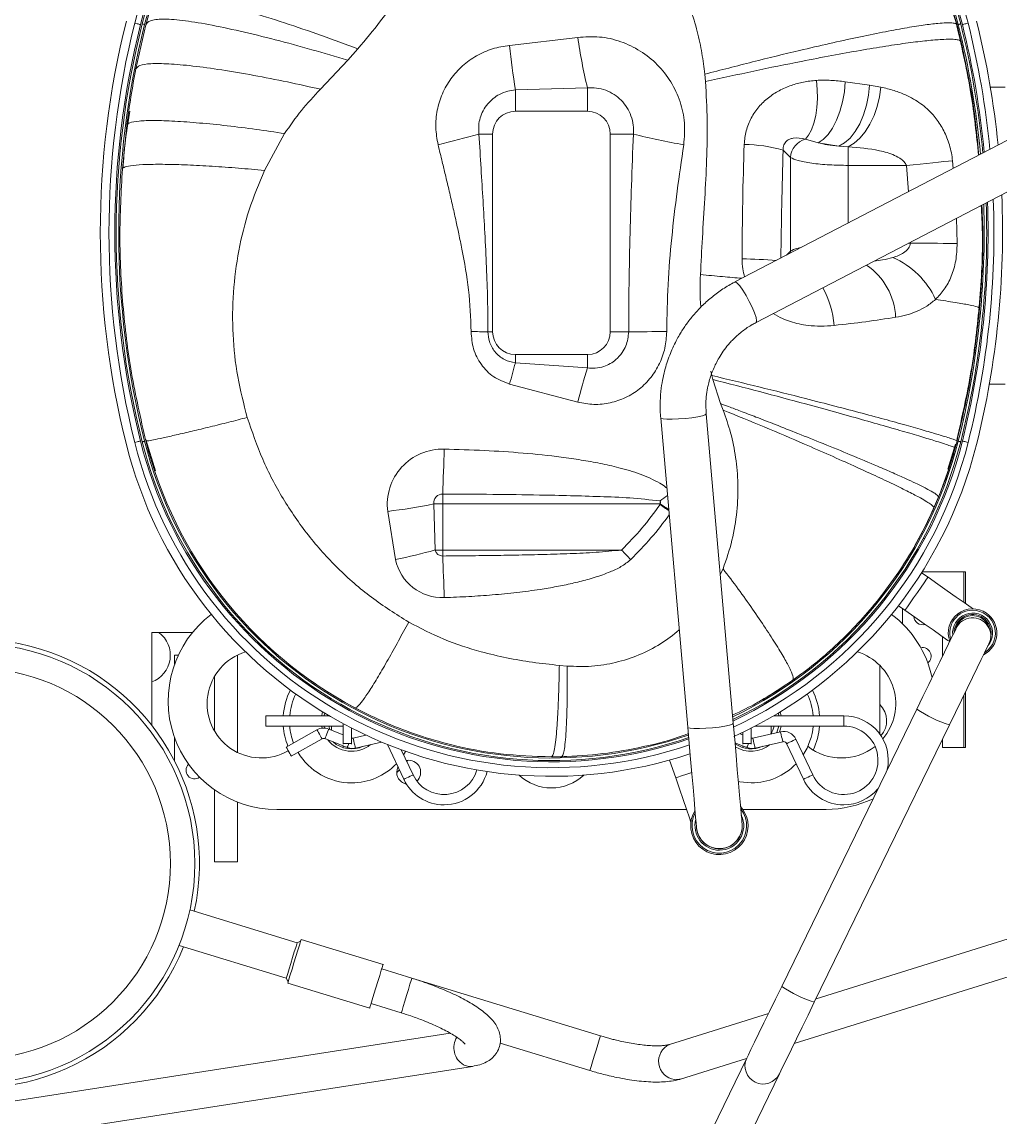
# Model space of a CAD drawing. Header units: millimetres. Extents: x 12325263 to 13848842, y -1463133 to 573208.
# Drawn here: x 12586100.9 to 12586272.2, y -826901.5 to -826709.7 of the extents above; entities that cross this region are included whole.
import ezdxf
from ezdxf.xclip import XClip

# ---------------------------------------------------------------- set-up
doc = ezdxf.new("R2010")
doc.units = ezdxf.units.MM
doc.header["$LTSCALE"] = 1000
doc.header["$XCLIPFRAME"] = 0
for name, color, linetype in [('fur202301', 252, 'Continuous'), ('WALL', 5, 'Continuous'), ('WALL-SHATCH', 8, 'Continuous'), ('建筑-楼板开洞', 251, 'Continuous')]:
    doc.layers.add(name, color=color, linetype=linetype)

# ---------------------------------------------------------------- blocks, each defined once
blk = doc.blocks.new('adgshg13-A$C7F010FC0')
at = {"layer": 'WALL-SHATCH'}
h = blk.add_hatch(color=256, dxfattribs=at)
h.dxf.hatch_style = 1
h.paths.add_polyline_path([(-60384.17, -16880.9), (-763.16, 197.48), (12587.62, -13153.3), (12587.62, -157996.02), (-162964.85, -188820.43), (-171262.38, -180522.9), (-171262.38, -31310.9), (-150707.19, -10755.71), (-131860.08, -7980.9), (-99162.38, -7980.9), (-99162.38, -4980.9), (-76620.43, -4980.9), (-70107.65, -16880.9)], flags=16)
h.paths.add_polyline_path([(-60091.23, -16380.9), (-646.88, 646.88), (12987.62, -12987.62), (12987.62, -158331.9), (-163100.58, -189250.38), (-171662.38, -180688.59), (-171662.38, -31145.21), (-150777.9, -10260.73), (-131896.69, -7480.9), (-99562.38, -7480.9), (-99562.38, -4580.9), (-76365.55, -4580.9), (-69907.51, -16380.9)])
blk = doc.blocks.new('A$C4C7A72D3')
at = {"layer": 'WALL', "color": 1}
blk.add_blockref('adgshg13-A$C7F010FC0', (210433.01, 205503.57), dxfattribs=at)
blk = doc.blocks.new('asdgag2019061912090910327')
at = {"color": 1, "linetype": 'Continuous', "lineweight": 0}
for p, q in [((235.32, -307.04), (218.5, -360.93)), ((226.34, -357.11), (241.38, -308.93)), ((372.24, -314.83), (344.79, -367.61)), ((351.89, -371.3), (379.34, -318.53)), ((334.01, -326.75), (334.01, -323.99)), ((386.01, -323.99), (386.01, -326.58)), ((280.04, -330.95), (270.35, -330.95)), ((270.35, -330.95), (270.35, -334.95)), ((279.53, -331.2), (270.35, -331.2)), ((301.1, -330.95), (295.57, -330.95)), ((301.1, -331.2), (295.75, -331.2)), ((301.1, -338.54), (301.1, -330.95)), ((396.93, -332.41), (393.97, -331.69)), ((274.3, -333.75), (225.73, -357.41)), ((319.11, -334.02), (323.47, -332.69)), ((322.82, -332.73), (324.04, -332.41)), ((358.65, -332.37), (363.05, -332.51)), ((371.77, -333.08), (373.12, -333.19)), ((271.83, -334.95), (270.35, -334.95)), ((289.77, -334.95), (286.33, -334.95)), ((312.26, -336.47), (314.17, -335.66)), ((300.95, -338.63), (300.16, -337.49)), ((228.51, -363.12), (277.08, -339.45)), ((358.66, -340.62), (358.66, -340.94)), ((367.68, -340.94), (372.31, -341.29)), ((372.31, -351.47), (372.31, -341.29)), ((292, -341.95), (294.67, -341.95)), ((294.38, -341.54), (295.18, -342.68)), ((272.71, -345.95), (284.74, -345.95)), ((386.03, -345.78), (386.38, -347.77)), ((386.38, -347.77), (386.96, -352)), ((274.11, -352.25), (274.11, -367.74)), ((275.91, -352.25), (274.11, -352.25)), ((275.91, -364.51), (275.91, -352.25)), ((362.2, -351.47), (372.31, -351.47)), ((375.57, -351.47), (372.31, -351.47)), ((375.57, -351.47), (375.7, -353.13)), ((375.7, -353.13), (376.28, -356.72)), ((259.51, -355.33), (259.51, -369.93)), ((376.28, -356.72), (376.91, -358.98)), ((271.8, -360.62), (265.55, -357.68)), ((264.79, -359.31), (271.03, -362.25)), ((357.27, -361.58), (356.59, -362.26)), ((356.97, -361.54), (357.27, -361.58)), ((373.7, -361.58), (357.27, -361.58)), ((374.98, -362.86), (373.7, -361.58)), ((213.16, -363.53), (198.31, -370.76)), ((271.36, -362.93), (270.24, -367.79)), ((271.99, -368.19), (273.12, -363.33)), ((218.33, -382.76), (223.74, -365.44)), ((274.11, -364.95), (272.88, -364.95)), ((344.81, -367.59), (344.79, -367.61)), ((201.09, -376.47), (215.94, -369.24)), ((215.9, -369.26), (212.27, -380.87)), ((270.16, -368.45), (270.18, -368.45)), ((270.35, -369.22), (271.18, -371.3)), ((270.35, -369.95), (270.64, -369.95)), ((270.95, -369.95), (271.02, -369.95)), ((270.96, -368.45), (271.02, -368.45)), ((271.02, -368.45), (271.02, -369.95)), ((273.74, -368.45), (271.02, -368.45)), ((271.02, -369.95), (272.99, -369.95)), ((272.77, -370.42), (272.58, -369.95)), ((328.77, -376.34), (274.59, -371.6)), ((301.64, -373.39), (300.63, -373.88)), ((329.46, -373.39), (330.58, -373.81)), ((334.78, -375.17), (330.58, -373.81)), ((334.78, -375.17), (335.5, -375.37)), ((336.26, -375.53), (335.5, -375.37)), ((386.98, -376.47), (388.29, -376.58)), ((259.51, -379.79), (259.51, -451.57)), ((273.89, -379.57), (328.07, -384.31)), ((265.02, -381.69), (268.14, -382.76)), ((312.9, -384.41), (313.03, -384.39)), ((313.03, -384.41), (312.9, -384.41)), ((313.03, -384.41), (313.03, -384.39)), ((313.03, -422.49), (313.03, -384.41)), ((313.54, -384.41), (313.03, -384.41)), ((377.8, -389.1), (377.8, -393.14)), ((304.94, -391.17), (304.94, -422.49)), ((343.18, -389.91), (343.18, -393.14)), ((343.18, -393.14), (377.8, -393.14)), ((229.94, -427.89), (219.85, -394.87)), ((213.77, -396.73), (218.58, -412.44)), ((334.01, -410.78), (330.84, -398.85)), ((336.83, -397.14), (339.18, -397.14)), ((337.7, -409.76), (336.83, -397.14)), ((339.18, -409.76), (339.18, -397.14)), ((385.9, -397.14), (381.8, -397.14)), ((381.8, -397.14), (381.8, -409.76)), ((385.9, -397.14), (385.52, -409.76)), ((394.74, -398.85), (393.33, -410.78)), ((284.73, -402.06), (284.61, -400.68)), ((268.71, -403.45), (268.73, -401.67)), ((339.18, -409.76), (337.7, -409.76)), ((385.52, -409.76), (381.8, -409.76)), ((343.18, -414.57), (343.18, -413.76)), ((377.8, -413.76), (343.18, -413.76)), ((377.8, -416.15), (377.8, -413.76)), ((214.49, -417.3), (201.52, -500.63)), ((207.79, -501.61), (220.32, -421.18)), ((304.94, -422.49), (303.89, -422.49)), ((304.94, -422.49), (304.94, -423.83)), ((304.94, -422.49), (313.03, -422.49)), ((313.03, -424.05), (304.94, -423.83)), ((313.03, -422.49), (313.03, -424.05)), ((313.03, -422.49), (314.74, -422.49)), ((269.94, -429.74), (265.55, -427.68)), ((231.56, -433.18), (229.94, -427.89)), ((264.79, -429.31), (270.87, -432.17)), ((267.9, -428.78), (268.1, -428.64)), ((268.11, -428.45), (268.07, -428.86)), ((269.08, -429.34), (269.67, -428.98)), ((223.87, -429.75), (225.49, -435.04)), ((265.98, -430.55), (266.42, -430.07)), ((311.71, -432.12), (303.28, -430.75)), ((232.35, -432.94), (232.32, -432.86)), ((236.73, -447.29), (232.35, -432.94)), ((271.3, -433.2), (270.24, -437.79)), ((224.7, -435.28), (229.08, -449.63)), ((271.99, -438.19), (272.51, -435.94)), ((390.72, -439.12), (392.75, -437.34)), ((270.16, -438.45), (270.18, -438.45)), ((270.35, -439.22), (271.91, -443.11)), ((270.96, -438.45), (271.02, -438.45)), ((271.02, -438.45), (271.02, -439.95)), ((273.74, -438.45), (271.02, -438.45)), ((385.65, -443.92), (390.72, -439.12)), ((270.35, -439.95), (270.64, -439.95)), ((270.95, -439.95), (271.02, -439.95)), ((271.02, -439.95), (274.53, -439.95)), ((273.58, -442.45), (272.58, -439.95)), ((274.11, -439.95), (274.11, -453.45)), ((273.38, -441.95), (274.11, -441.95)), ((275.91, -453.45), (275.91, -442.39)), ((271.87, -443.63), (268.83, -449.01)), ((270.39, -449.89), (273.44, -444.52)), ((274.11, -443.69), (273.73, -443.61)), ((274.11, -443.27), (273.75, -443.18)), ((236.16, -447.98), (236.49, -447.36)), ((241.9, -466.76), (236.16, -447.98)), ((229.32, -449.55), (229.95, -449.88)), ((229.95, -449.88), (235.69, -468.66)), ((371.42, -453.73), (377.89, -450.18)), ((274.11, -453.45), (275.01, -453.45)), ((275.01, -453.45), (275.91, -453.45)), ((260.8, -458.45), (250.35, -458.45)), ((250.35, -458.45), (250.35, -462.45)), ((286.53, -458.45), (269.49, -458.45)), ((262.93, -462.45), (250.35, -462.45)), ((282.81, -462.45), (273.21, -462.45)), ((290.5, -473.45), (290.5, -466.31)), ((267.98, -469.45), (272.08, -469.45)), ((284.94, -469.45), (286.5, -469.45)), ((286.5, -469.45), (286.5, -468.81)), ((274.23, -473.45), (290.5, -473.45)), ((324.28, -474.46), (318.81, -472.79)), ((396.93, -474.49), (401.18, -473.28)), ((389.2, -476.23), (396.93, -474.49)), ((371.67, -478.6), (379.35, -477.82))]:
    blk.add_line(p, q, dxfattribs=at)
at = {"color": 1, "linetype": 'Continuous', "lineweight": 0, "flags": 128}
for points in [[(288.49, -326.83), (288.32, -326.92), (287.79, -327.17), (286.93, -327.59), (285.75, -328.17), (284.29, -328.88), (282.59, -329.71), (280.69, -330.64), (278.63, -331.63), (276.49, -332.68), (274.3, -333.75)], [(300.16, -337.49), (298.96, -335.79), (297.8, -334.13), (296.71, -332.58), (295.73, -331.17), (294.88, -329.96), (294.63, -329.61)], [(323.79, -330.47), (323.84, -330.69), (323.89, -330.89), (323.93, -331.06), (323.97, -331.2), (324, -331.32), (324.02, -331.4), (324.03, -331.45), (324.04, -331.47)], [(323.99, -332.2), (323.97, -332.1), (323.94, -332.01), (323.93, -331.94), (323.91, -331.88), (323.9, -331.84), (323.89, -331.8), (323.89, -331.78), (323.88, -331.78)], [(397.09, -331.78), (397.09, -331.78), (397.08, -331.8), (397.07, -331.84), (397.06, -331.88), (397.05, -331.94), (397.03, -332.01), (397.01, -332.1), (396.98, -332.2)], [(396.99, -331.47), (396.99, -331.45), (397, -331.4), (397.02, -331.32), (397.05, -331.2), (397.09, -331.06), (397.13, -330.89), (397.18, -330.69), (397.24, -330.47)], [(277.08, -339.45), (279.27, -338.39), (281.41, -337.34), (283.47, -336.34), (285.37, -335.42), (287.07, -334.59), (288.53, -333.88), (289.71, -333.3), (290.57, -332.88), (291.1, -332.63), (291.28, -332.54)], [(288.89, -333.7), (289.11, -334.01), (289.96, -335.22), (290.94, -336.62), (292.03, -338.18), (293.19, -339.83), (294.38, -341.54)], [(324.04, -332.41), (319.14, -333.83), (314.6, -335.49)], [(358.65, -332.37), (358.65, -333.07), (358.65, -333.89), (358.65, -334.83), (358.66, -335.86), (358.66, -336.98), (358.66, -338.16), (358.66, -339.38), (358.66, -340.62)], [(373.12, -333.19), (373.05, -333.89), (372.97, -334.7), (372.88, -335.63), (372.78, -336.65), (372.67, -337.74), (372.55, -338.89), (372.43, -340.08), (372.31, -341.29)], [(314.35, -335.59), (309.7, -337.67), (305.61, -339.84)], [(294.38, -341.54), (294.54, -341.43), (294.99, -341.11), (295.69, -340.62), (296.56, -340.01), (297.51, -339.35), (298.43, -338.7), (299.22, -338.15), (299.81, -337.74), (300.12, -337.52), (300.16, -337.49)], [(386.03, -345.78), (384.34, -345.99), (382.65, -346.39), (381.03, -346.95), (379.53, -347.66), (378.19, -348.5), (377.06, -349.44), (376.18, -350.44), (375.57, -351.47)], [(386.38, -347.77), (384.61, -347.92), (382.84, -348.27), (381.16, -348.78), (379.6, -349.45), (378.23, -350.25), (377.1, -351.15), (376.25, -352.13), (375.7, -353.13)], [(386.96, -352), (385.2, -352.14), (383.44, -352.45), (381.76, -352.91), (380.21, -353.5), (378.84, -354.2), (377.71, -354.99), (376.84, -355.84), (376.28, -356.72)], [(225.73, -357.41), (223.49, -358.5), (221.34, -359.55), (219.32, -360.53), (217.51, -361.41), (215.95, -362.17), (214.68, -362.79), (213.74, -363.25), (213.16, -363.53)], [(264.79, -359.31), (264.82, -359.24), (264.9, -359.07), (265.02, -358.8), (265.17, -358.49), (265.32, -358.18), (265.44, -357.92), (265.52, -357.74), (265.55, -357.68), (265.55, -357.68)], [(387.21, -357.03), (385.61, -356.89), (384.02, -356.86), (382.48, -356.95), (381.03, -357.16), (379.71, -357.48), (378.56, -357.9), (377.62, -358.4), (376.91, -358.98)], [(271.03, -362.25), (271.06, -362.19), (271.15, -362.01), (271.27, -361.75), (271.42, -361.43), (271.56, -361.12), (271.69, -360.86), (271.77, -360.68), (271.8, -360.62), (271.8, -360.62)], [(215.94, -369.24), (216.52, -368.95), (217.46, -368.5), (218.73, -367.88), (220.29, -367.12), (222.1, -366.24), (224.12, -365.26), (226.27, -364.21), (228.51, -363.12)], [(271.36, -362.93), (271.43, -362.94), (271.62, -362.99), (271.9, -363.05), (272.24, -363.13), (272.57, -363.21), (272.86, -363.27), (273.05, -363.32), (273.12, -363.33)], [(272.96, -364), (273.37, -363.83), (274.11, -363.63)], [(273.08, -363.5), (273.63, -363.31), (274.11, -363.21)], [(275.91, -363.21), (276.39, -363.31), (276.59, -363.37)], [(275.91, -363.63), (276.01, -363.65), (276.37, -363.74)], [(270.24, -367.79), (270.31, -367.81), (270.5, -367.85), (270.78, -367.91), (271.12, -367.99), (271.45, -368.07), (271.74, -368.14), (271.93, -368.18), (271.99, -368.19)], [(351.89, -371.3), (351.9, -371.22), (351.71, -370.91), (351.23, -370.46), (350.48, -369.93), (349.55, -369.36), (348.5, -368.79), (347.45, -368.29), (346.47, -367.88), (345.66, -367.62), (345.09, -367.52), (344.81, -367.59)], [(274.59, -371.6), (271.74, -371.35), (269.01, -371.11), (266.44, -370.89), (264.09, -370.68), (262.02, -370.5), (260.25, -370.34), (258.84, -370.22), (257.81, -370.13), (257.19, -370.08), (256.98, -370.06)], [(258.26, -369.29), (259.48, -369.91), (260.01, -370.32)], [(264.38, -370.7), (264.33, -370.45), (264.14, -368.45)], [(270.35, -369.22), (270.41, -369.2), (270.59, -369.12), (270.87, -369.01), (270.96, -368.98)], [(273.89, -379.57), (273.82, -379.52), (273.72, -379.16), (273.67, -378.48), (273.66, -377.54), (273.71, -376.43), (273.8, -375.25), (273.93, -374.09), (274.09, -373.07), (274.26, -372.27), (274.43, -371.76), (274.59, -371.6)], [(328.07, -384.31), (328, -384.26), (327.9, -383.9), (327.85, -383.22), (327.84, -382.29), (327.89, -381.18), (327.98, -379.99), (328.11, -378.84), (328.27, -377.81), (328.44, -377.01), (328.61, -376.51), (328.77, -376.34), (328.77, -376.34)], [(256.28, -378.03), (256.49, -378.04), (257.12, -378.1), (258.15, -378.19), (259.56, -378.31), (261.32, -378.47), (263.4, -378.65), (265.74, -378.85), (268.31, -379.08), (271.04, -379.32), (273.89, -379.57)], [(257.28, -379.02), (258.05, -379.29), (259.54, -379.8), (261.25, -380.39), (263.1, -381.03), (265.02, -381.69)], [(265.02, -381.69), (265.03, -381.65), (265.15, -381.31), (265.38, -380.65), (265.69, -379.74), (265.99, -378.88)], [(212.27, -380.87), (212.26, -380.92), (212.17, -381.89)], [(312.9, -384.41), (312.74, -384.17), (312.57, -383.93), (312.4, -383.69), (312.24, -383.45), (312.07, -383.21), (311.91, -382.98), (311.85, -382.89)], [(312.04, -382.91), (312.2, -383.15), (312.37, -383.4), (312.53, -383.65), (312.7, -383.9), (312.86, -384.15), (313.03, -384.39)], [(343.19, -383.25), (343.19, -384.13), (343.19, -385), (343.19, -385.86), (343.18, -386.71), (343.18, -387.54), (343.18, -388.35), (343.18, -389.14), (343.18, -389.91)], [(303.28, -389.56), (303.48, -389.76), (303.69, -389.96), (303.9, -390.16), (304.11, -390.36), (304.32, -390.57), (304.53, -390.77), (304.74, -390.97), (304.94, -391.17)], [(213.77, -396.73), (213.96, -396.67), (214.48, -396.51), (215.29, -396.27), (216.28, -395.96), (217.34, -395.64), (218.33, -395.34), (219.14, -395.09), (219.66, -394.93), (219.85, -394.87)], [(268.84, -399.04), (268.71, -403.45), (268.75, -405.86)], [(343.19, -417.52), (343.19, -417.15), (343.19, -416.78), (343.19, -416.41), (343.18, -416.04), (343.18, -415.67), (343.18, -415.3), (343.18, -414.94), (343.18, -414.57)], [(214.79, -418.88), (214.48, -417.96), (214.49, -417.3)], [(296.6, -422.23), (297.53, -422.26), (298.46, -422.29), (299.4, -422.32), (300.33, -422.36), (301.25, -422.39), (302.15, -422.42), (303.04, -422.46), (303.89, -422.49)], [(264.79, -429.31), (264.82, -429.24), (264.9, -429.07), (265.02, -428.8), (265.17, -428.49), (265.32, -428.18), (265.44, -427.92), (265.52, -427.74), (265.55, -427.68)], [(223.87, -429.75), (223.92, -429.73), (224.29, -429.62), (224.97, -429.41), (225.89, -429.13), (226.93, -428.81), (227.97, -428.49), (228.88, -428.22), (229.55, -428.01), (229.9, -427.9), (229.94, -427.89)], [(232.35, -432.94), (232.3, -432.96), (231.97, -433.06), (231.33, -433.25), (230.43, -433.53), (229.37, -433.85), (228.24, -434.2), (227.12, -434.54), (226.14, -434.84), (225.36, -435.08), (224.87, -435.23), (224.7, -435.28), (224.7, -435.28)], [(270.24, -437.79), (270.31, -437.81), (270.5, -437.85), (270.78, -437.91), (271.12, -437.99), (271.45, -438.07), (271.74, -438.14), (271.93, -438.18), (271.99, -438.19)], [(270.35, -439.22), (270.41, -439.2), (270.59, -439.12), (270.87, -439.01), (270.96, -438.98)], [(271.91, -443.11), (271.97, -443.09), (272.15, -443.02), (272.42, -442.91), (272.74, -442.78), (273.06, -442.65), (273.33, -442.54), (273.52, -442.47), (273.58, -442.45), (273.58, -442.45)], [(274.11, -442.45), (274.1, -442.45), (273.51, -442.26)], [(271.87, -443.63), (271.93, -443.67), (272.1, -443.76), (272.36, -443.91), (272.66, -444.08), (272.96, -444.25), (273.21, -444.39), (273.38, -444.49), (273.44, -444.52)], [(276.37, -443.16), (276.01, -443.25), (275.91, -443.27)], [(276.59, -443.53), (276.39, -443.59), (275.91, -443.69)], [(236.73, -447.29), (236.69, -447.3), (236.35, -447.4), (235.71, -447.6), (234.82, -447.87), (233.76, -448.2), (232.62, -448.54), (231.51, -448.88), (230.52, -449.19), (229.75, -449.42), (229.25, -449.57), (229.08, -449.63), (229.08, -449.63)], [(236.16, -447.98), (236.15, -447.99), (235.9, -448.06), (235.34, -448.24), (234.53, -448.48), (233.56, -448.78), (232.54, -449.09), (231.57, -449.39), (230.77, -449.63), (230.21, -449.8), (229.96, -449.88), (229.95, -449.88)], [(268.83, -449.01), (268.89, -449.04), (269.06, -449.14), (269.31, -449.28), (269.61, -449.45), (269.91, -449.62), (270.16, -449.76), (270.33, -449.86), (270.39, -449.89), (270.39, -449.89)], [(323.79, -476.43), (323.84, -476.21), (323.89, -476.01), (323.93, -475.84), (323.97, -475.7), (324, -475.58), (324.02, -475.5), (324.03, -475.45), (324.04, -475.43)], [(323.99, -474.7), (323.97, -474.8), (323.94, -474.89), (323.93, -474.96), (323.91, -475.02), (323.9, -475.06), (323.89, -475.1), (323.89, -475.12), (323.88, -475.12)], [(396.98, -474.7), (397.01, -474.8), (397.03, -474.89), (397.05, -474.96), (397.06, -475.02), (397.07, -475.06), (397.08, -475.1), (397.09, -475.12), (397.09, -475.12)], [(397.24, -476.43), (397.18, -476.21), (397.13, -476.01), (397.09, -475.84), (397.05, -475.7), (397.02, -475.58), (397, -475.5), (396.99, -475.45), (396.99, -475.43)]]:
    blk.add_lwpolyline(points, dxfattribs=at)
at = {"color": 1, "linetype": 'Continuous', "lineweight": 0}
for radius in [38.5, 34.22]:
    blk.add_circle((250.01, -504.4), radius, dxfattribs=at)
for centre, radius, start, end in [((290.39, -329.69), 4.25, 35, 152.9786), ((290.39, -329.69), 4, 0, 147.9254), ((360.51, -477.33), 152.89, 87.5022, 104.0401), ((360.51, -477.33), 151.38, 87.7694, 104.0401), ((360.51, -477.33), 152.89, 75.9599, 84.2364), ((290.39, -329.69), 3.5, 263.6005, 130.1134), ((289.89, -329.69), 3.18, 295.9729, 115.9729), ((290.39, -329.69), 4.25, 250.0433, 35), ((290.39, -329.69), 3.25, 35, 103.2068), ((290.39, -329.69), 3.25, 271.4167, 35), ((290.39, -329.69), 3.06, 35, 81.4542), ((290.39, -329.69), 3.06, 280.9332, 35), ((360.49, -476.7), 149.48, 87.9817, 104.1738), ((360.49, -476.7), 149.04, 88.0617, 104.1738), ((360.51, -477.33), 150.35, 87.954, 104.0401), ((360.49, -476.7), 149.48, 75.8262, 84.6301), ((360.51, -477.33), 150.35, 75.9599, 84.6225), ((360.51, -477.33), 151.38, 75.9599, 84.4647), ((342.04, -403.45), 76.74, 104.0401, 155.3922), ((290.39, -329.69), 4, 253.6203, 0), ((360.49, -476.7), 149.04, 75.8262, 84.6983), ((342.04, -403.45), 75.23, 104.0401, 154.9006), ((342.04, -403.45), 74.2, 104.0401, 154.6695), ((341.99, -403.45), 73.93, 104.1738, 154.5275), ((378.99, -403.45), 74.2, 284.0401, 75.9599), ((378.99, -403.45), 73.93, 284.1738, 75.8262), ((378.99, -403.45), 75.23, 284.0401, 75.9599), ((293.65, -327.85), 20.22, 196.9394, 215.0061), ((341.99, -403.45), 73.49, 104.1738, 154.4004), ((378.99, -403.45), 73.49, 284.1738, 75.8262), ((278.51, -355.33), 19, 37.0904, 77.616), ((286.35, -338.45), 1.5, 347.8207, 142.3859), ((342.85, -349.4), 14.51, 23.3341, 65.6791), ((293.35, -338.46), 1.5, 162.7056, 267.2944), ((278.01, -352.65), 9.5, 17.0025, 130.3507), ((345.19, -354.84), 11.69, 34.2302, 87.4614), ((268.11, -352.25), 7.8, 0, 102.1647), ((275.01, -348.74), 3.99, 44.3682, 131.0345), ((278.51, -355.33), 19, 154.3299, 180), ((268.11, -352.25), 7.8, 129.7812, 180), ((268.11, -352.25), 6, 0, 244.776), ((278.01, -352.65), 9.5, 141.7483, 218.2839), ((268.11, -352.25), 7.8, 180, 244.776), ((342.72, -371.39), 17.52, 62.2068, 84.8874), ((275.01, -368.45), 12, 94.3012, 115.2163), ((275.01, -368.45), 12, 63.3006, 85.6988), ((245.07, -351.51), 20.22, 196.9404, 215.006), ((275.01, -368.45), 10.87, 94.7493, 123.0578), ((275.01, -368.45), 10.87, 64.2925, 85.2507), ((275.01, -368.45), 10.87, 133.6667, 180), ((270.78, -362.79), 2.4, 347.0054, 64.776), ((341.99, -403.45), 73.27, 144.0589, 151.1935), ((373.42, -357.95), 3.64, 274.4483, 343.5126), ((270.78, -362.79), 0.6, 0, 64.776), ((214.58, -366.37), 3.18, 116.5666, 295.3799), ((270.78, -362.79), 0.6, 347.0054, 0), ((275.01, -368.45), 4.1, 102.6804, 123.9852), ((261.33, -371.14), 94.61, 0.6499, 4.3061), ((349.79, -370.07), 26.2, 0.8243, 15.9572), ((275.01, -368.45), 5.32, 141.4571, 211.6396), ((275.01, -368.45), 4.9, 155.2693, 215.3635), ((272.58, -368.33), 2.4, 167.0054, 180), ((272.58, -368.33), 0.6, 167.0054, 191.6041), ((256.63, -374.04), 5.03, 71, 302.2444), ((256.63, -374.04), 4.78, 51.8938, 298.0985), ((256.63, -374.04), 4.27, 64.3332, 180), ((256.63, -374.04), 4.02, 78.6069, 271.3854), ((256.63, -374.04), 4, 85.0558, 264.9961), ((272.58, -368.33), 2.4, 180, 201.8014), ((256.63, -374.04), 4.27, 180, 285.6591), ((342.04, -403.45), 76.74, 161.6006, 255.9599), ((342.04, -403.45), 75.23, 161.2724, 255.9599), ((342.04, -403.45), 74.2, 161.0787, 255.9599), ((341.99, -403.45), 73.93, 161.0224, 255.8262), ((341.99, -403.45), 73.49, 160.9838, 255.8262), ((472.62, -364.37), 97.99, 189.3395, 194.6157), ((215.38, -381.44), 3.24, 187.9658, 335.8873), ((343.49, -428.45), 55.94, 125.3543, 135.9553), ((373.16, -427.92), 73.81, 142.6341, 143.8787), ((313.27, -384.76), 0.442, 52.937, 123.9529), ((343.18, -397.14), 4, 90, 180), ((377.8, -397.14), 4, 0, 90), ((271.51, -403.45), 8.25, 136.7218, 180), ((291.36, -248.92), 155.04, 284.7521, 287.0562), ((410.01, -296.13), 103.85, 256.5749, 261.5424), ((271.51, -403.45), 8.25, 180, 223.2782), ((265.5, -155.72), 264.1, 285.035, 285.8655), ((343.18, -409.76), 4, 180, 270), ((377.8, -409.76), 4, 270, 0), ((412.31, -234.94), 176.86, 261.2862, 263.8388), ((268.11, -422.25), 7.8, 104.7424, 180), ((535.55, -461.25), 164.07, 164.0447, 166.6273), ((268.11, -422.25), 6, 106.44, 244.776), ((217.75, -417.06), 3.47, 211.4972, 302.1457), ((268.11, -422.25), 7.8, 180, 244.776), ((304.98, -422.54), 8.39, 177.9018, 258.2681), ((387.09, -447.26), 85.42, 164.0774, 168.8559), ((305.21, -422.54), 1.32, 177.9026, 258.2629), ((312.91, -422.48), 9.72, 262.9064, 1.463), ((313.22, -422.53), 1.53, 262.9166, 1.4553), ((332.19, -835.5), 413.37, 91.3263, 92.419), ((411.01, -444.17), 100.03, 168.3938, 173.0823), ((266.01, -428.45), 2.1, 0, 137.1112), ((266.01, -428.45), 2.1, 190.8882, 296.6596), ((275.01, -438.45), 10.87, 133.6667, 180), ((275.01, -438.45), 5.32, 141.4571, 231.6109), ((275.01, -438.45), 4.9, 155.2693, 221.4771), ((341.99, -403.45), 73.27, 207.4618, 215.0387), ((275.01, -438.45), 10.87, 180, 239.5389), ((272.58, -438.33), 2.4, 167.0054, 180), ((272.58, -438.33), 2.4, 180, 201.8014), ((272.58, -438.33), 0.6, 167.0054, 191.6041), ((341.99, -403.45), 73.27, 208.0129, 255.8263), ((271.35, -443.34), 0.6, 0, 21.8014), ((271.35, -443.34), 2.4, 330.4612, 21.8014), ((271.35, -443.34), 0.6, 330.4612, 0), ((275.01, -438.45), 10.87, 249.0589, 265.2507), ((275.01, -438.45), 10.87, 274.7493, 295.7075), ((278.01, -454.25), 9.5, 150.2513, 342.9973), ((275.01, -438.45), 12, 248.244, 265.6988), ((275.01, -438.45), 12, 274.3012, 296.6994), ((278.51, -451.57), 19, 180, 322.9095), ((250.01, -504.4), 39.3, 17, 102.2564), ((266.35, -465.95), 1.5, 143.8744, 315.6636), ((250.01, -504.4), 39.3, 111.7436, 17), ((286.51, -475.2), 5, 37.138, 159.4811), ((360.49, -330.2), 149.48, 255.8262, 284.1738), ((360.49, -330.2), 149.04, 255.8262, 284.1738), ((360.51, -329.57), 150.35, 255.9599, 284.0401), ((360.51, -329.57), 151.38, 255.9599, 284.0401), ((360.51, -329.57), 152.89, 255.9599, 284.0401)]:
    blk.add_arc(centre, radius, start, end, dxfattribs=at)
for points, knots in [([(324.28, -332.44), (328.23, -331.54), (336.15, -329.75), (348.28, -328.36), (358.03, -327.8), (363.71, -328.09), (365.31, -328.17)], [0, 0, 0, 0, 0.293527, 0.588287, 0.88404, 1, 1, 1, 1]), ([(365.36, -328.07), (363.24, -327.98), (357.2, -327.72), (351.16, -328.17), (347.25, -328.46)], [0, 0, 0, 0, 0.351559, 1, 1, 1, 1]), ([(347.25, -328.46), (343.35, -328.89), (335.53, -329.75), (327.87, -331.52), (324.04, -332.41)], [0, 0, 0, 0, 0.5, 1, 1, 1, 1]), ([(348.82, -336.19), (348.65, -334.98), (348.31, -332.63), (347.87, -330.23), (347.51, -328.73), (347.34, -328.55), (347.25, -328.46)], [0, 0, 0, 0, 0.272926, 0.529635, 0.771374, 1, 1, 1, 1]), ([(374.08, -328.64), (377.68, -329.02), (385.31, -329.81), (392.79, -331.53), (396.74, -332.44)], [0, 0, 0, 0, 0.471791, 1, 1, 1, 1]), ([(393.97, -331.69), (390.13, -330.87), (383.56, -329.47), (376.88, -328.85), (374.1, -328.59)], [0, 0, 0, 0, 0.584171, 1, 1, 1, 1]), ([(386.98, -376.47), (387.61, -373.63), (388.87, -367.89), (390.38, -360.51), (391.57, -354.33), (392.46, -349.39), (393.21, -344.89), (393.78, -340.95), (394.18, -337.65), (394.38, -335.24), (394.43, -333.59), (394.37, -332.54), (394.22, -331.87), (394.05, -331.75), (393.97, -331.69)], [0, 0, 0, 0, 0.138039, 0.278665, 0.371998, 0.463558, 0.552282, 0.637303, 0.718153, 0.79463, 0.849146, 0.901405, 0.951626, 1, 1, 1, 1]), ([(322.82, -332.73), (321.32, -333.16), (318.31, -334.03), (315.56, -335.11), (314.17, -335.66)], [0, 0, 0, 0, 0.496623, 1, 1, 1, 1]), ([(334.78, -375.17), (334.08, -372.43), (332.67, -366.85), (330.75, -359.75), (329.13, -353.83), (327.8, -349.08), (326.58, -344.79), (325.5, -341.07), (324.58, -337.98), (323.91, -335.77), (323.43, -334.29), (323.12, -333.38), (322.91, -332.82), (322.85, -332.76), (322.82, -332.73)], [0, 0, 0, 0, 0.130857, 0.265464, 0.355847, 0.445522, 0.533574, 0.619228, 0.701976, 0.781476, 0.838851, 0.894343, 0.948046, 1, 1, 1, 1]), ([(324.04, -332.41), (324.07, -332.44), (324.13, -332.5), (324.34, -333.07), (324.64, -333.99), (325.11, -335.49), (325.77, -337.73), (326.66, -340.86), (327.71, -344.62), (328.88, -348.97), (330.14, -353.77), (331.69, -359.77), (333.49, -366.96), (334.84, -372.6), (335.5, -375.37)], [0, 0, 0, 0, 0.051767, 0.10529, 0.160616, 0.217846, 0.297198, 0.379856, 0.465486, 0.553582, 0.643361, 0.733899, 0.868807, 1, 1, 1, 1]), ([(348.82, -336.19), (349.39, -335.65), (350.52, -334.57), (352.82, -333.37), (355.57, -332.53), (357.62, -332.43), (358.65, -332.38)], [0, 0, 0, 0, 0.249954, 0.499628, 0.749569, 1, 1, 1, 1]), ([(373.12, -333.19), (373.59, -333.25), (374.53, -333.38), (375.89, -333.73), (377.18, -334.17), (378.78, -334.89), (380.54, -336.01), (382.05, -337.41), (383.15, -338.77), (383.96, -340.03), (384.76, -341.58), (385.49, -343.48), (385.85, -344.99), (386.03, -345.78)], [0, 0, 0, 0, 0.061838, 0.125445, 0.186874, 0.250298, 0.374989, 0.500107, 0.579464, 0.662343, 0.749335, 0.868908, 1, 1, 1, 1]), ([(396.93, -332.41), (397.01, -332.47), (397.17, -332.59), (397.29, -333.26), (397.3, -334.3), (397.19, -335.92), (396.9, -338.31), (396.37, -341.57), (395.65, -345.45), (394.74, -349.88), (393.67, -354.76), (392.25, -360.85), (390.48, -368.13), (389.01, -373.78), (388.29, -376.58)], [0, 0, 0, 0, 0.048241, 0.09833, 0.150467, 0.204874, 0.281232, 0.362003, 0.446989, 0.535727, 0.627348, 0.720788, 0.861651, 1, 1, 1, 1]), ([(396.74, -332.44), (399.21, -333.13), (404.21, -334.55), (411.43, -337.68), (418.46, -341.62), (425.12, -346.42), (431.29, -352.01), (436.82, -358.3), (441.55, -365.19), (445.15, -371.71), (446.78, -376.05), (447.43, -377.79)], [0, 0, 0, 0, 0.108696, 0.219771, 0.333067, 0.44964, 0.56717, 0.685466, 0.803755, 0.921285, 1, 1, 1, 1]), ([(424.57, -346.08), (422.49, -344.53), (418.34, -341.43), (411.53, -337.67), (404.4, -334.54), (399.42, -333.12), (396.93, -332.41)], [0, 0, 0, 0, 0.25, 0.499999, 0.749999, 1, 1, 1, 1]), ([(314.17, -335.66), (314.2, -335.66), (314.26, -335.64), (314.42, -335.75), (314.69, -336.04), (315.11, -336.68), (315.74, -337.83), (316.55, -339.45), (317.47, -341.43), (318.46, -343.65), (319.82, -346.8), (321.54, -350.87), (323.48, -355.61), (325.26, -360.05), (326.83, -364.01), (328.15, -367.39), (329.19, -370.12), (329.97, -372.19), (330.4, -373.34), (330.58, -373.81)], [0, 0, 0, 0, 0.021593, 0.052251, 0.09248, 0.142945, 0.20452, 0.278314, 0.334842, 0.397534, 0.466607, 0.573967, 0.671393, 0.757262, 0.830684, 0.891473, 0.939752, 0.975811, 1, 1, 1, 1]), ([(312.26, -336.47), (310.18, -337.47), (306.12, -339.4), (300.51, -342.94), (295.72, -346.53), (291.64, -350.13), (288.16, -353.66), (284.97, -357.31), (283.07, -359.9), (282.13, -361.18)], [0, 0, 0, 0, 0.1790138, 0.3486041, 0.5088231, 0.6365759, 0.7609912, 0.8821162, 1, 1, 1, 1]), ([(329.46, -373.39), (328.47, -370.96), (326.47, -366.04), (323.8, -359.81), (321.52, -354.62), (319.67, -350.47), (317.96, -346.74), (316.44, -343.51), (315.12, -340.83), (314.12, -338.93), (313.39, -337.68), (312.88, -336.92), (312.49, -336.49), (312.34, -336.48), (312.26, -336.47)], [0, 0, 0, 0, 0.13131, 0.266208, 0.35668, 0.446369, 0.53437, 0.619919, 0.702523, 0.781863, 0.839126, 0.894517, 0.948125, 1, 1, 1, 1]), ([(345.71, -343.15), (345.84, -342.49), (346.09, -341.19), (346.74, -339.38), (347.59, -337.69), (348.41, -336.69), (348.82, -336.19)], [0, 0, 0, 0, 0.256588, 0.498554, 0.749445, 1, 1, 1, 1]), ([(306.94, -338.14), (306.95, -338.13), (306.96, -338.13), (306.94, -338.14), (306.92, -338.15), (306.91, -338.16)], [0, 0, 0, 0, 0.5170589, 0.5684201, 1, 1, 1, 1]), ([(356.17, -343.66), (356.39, -343), (356.75, -341.98), (357.56, -341.01), (358.2, -340.67), (358.51, -340.63), (358.66, -340.62)], [0, 0, 0, 0, 0.4992, 0.781837, 0.895478, 1, 1, 1, 1]), ([(372.31, -341.29), (372.52, -341.4), (372.94, -341.62), (373.55, -342.34), (374.32, -343.76), (375.18, -346.87), (375.42, -349.63), (375.57, -351.47)], [0, 0, 0, 0, 0.062447, 0.125524, 0.250184, 0.500172, 1, 1, 1, 1]), ([(344.28, -353.94), (344.49, -352.07), (344.91, -348.27), (345.44, -344.87), (345.71, -343.15)], [0, 0, 0, 0, 0.49549, 1, 1, 1, 1]), ([(355.54, -346.95), (355.6, -346.44), (355.73, -345.33), (356.01, -344.25), (356.17, -343.66)], [0, 0, 0, 0, 0.45024, 1, 1, 1, 1]), ([(372.31, -351.47), (372.33, -352.59), (372.36, -354.87), (372.67, -357.96), (373.13, -360.4), (373.51, -361.19), (373.7, -361.58)], [0, 0, 0, 0, 0.24173, 0.497795, 0.755159, 1, 1, 1, 1]), ([(386.96, -352), (387.07, -352.83), (387.27, -354.48), (387.23, -356.18), (387.21, -357.03)], [0, 0, 0, 0, 0.499988, 1, 1, 1, 1]), ([(346.36, -364.59), (346.05, -364.07), (345.48, -363.1), (344.93, -361.56), (344.52, -360.05), (344.23, -358.28), (344.1, -356.22), (344.22, -354.72), (344.28, -353.95)], [0, 0, 0, 0, 0.158456, 0.292175, 0.431533, 0.577774, 0.780607, 1, 1, 1, 1]), ([(376.28, -356.72), (376.15, -356.2), (375.88, -355.18), (375.76, -353.82), (375.7, -353.13)], [0, 0, 0, 0, 0.502317, 1, 1, 1, 1]), ([(387.21, -357.03), (387.13, -357.79), (386.97, -359.28), (386.36, -361.48), (385.47, -363.56), (384.21, -365.5), (382.62, -367.18), (380.66, -368.52), (378.42, -369.44), (376.8, -369.61), (375.99, -369.69)], [0, 0, 0, 0, 0.129814, 0.25164, 0.38015, 0.500814, 0.625652, 0.750365, 0.874809, 1, 1, 1, 1]), ([(357.27, -361.58), (357.47, -361.25), (357.71, -360.85), (357.88, -359.89), (357.91, -359.72)], [0, 0, 0, 0, 0.818445, 1, 1, 1, 1]), ([(376.91, -358.98), (377.06, -359.69), (377.24, -360.56), (376.95, -361.71), (376.67, -362.19), (376.29, -362.54), (375.91, -362.74), (375.45, -362.86), (375.14, -362.86), (374.98, -362.86)], [0, 0, 0, 0, 0.499096, 0.62457, 0.748897, 0.813808, 0.874638, 0.936792, 1, 1, 1, 1]), ([(282.13, -361.18), (280.79, -363.17), (278.51, -366.53), (276.74, -370.22), (276.02, -371.72)], [0, 0, 0, 0, 0.593793, 1, 1, 1, 1]), ([(301.64, -373.39), (300.46, -372.49), (298.06, -370.68), (294.56, -368.19), (291.22, -365.92), (288.22, -363.99), (285.72, -362.49), (283.82, -361.5), (282.55, -361.02), (282.27, -361.13), (282.13, -361.18)], [0, 0, 0, 0, 0.129761, 0.262971, 0.396919, 0.528705, 0.65601, 0.777356, 0.891984, 1, 1, 1, 1]), ([(374.98, -362.86), (371.78, -362.96), (365.49, -363.14), (359.18, -363.22), (356.07, -363.26)], [0, 0, 0, 0, 0.50873, 1, 1, 1, 1]), ([(344.77, -367.59), (344.65, -367.83), (344.25, -368.67), (343.32, -369.97), (342.05, -371.45), (340.75, -372.64), (339.51, -373.55), (338.11, -374.42), (337.05, -374.9), (336.39, -375.2)], [0, 0, 0, 0, 0.0682143, 0.2449263, 0.4166308, 0.5757575, 0.7003872, 0.8127265, 1, 1, 1, 1]), ([(353.18, -377.35), (353.06, -376.05), (352.85, -373.61), (352.63, -371.21), (352.53, -370.08)], [0, 0, 0, 0, 0.5320217, 1, 1, 1, 1]), ([(355.93, -370.07), (355.34, -370.05), (354.27, -370.02), (353.23, -369.74), (352.77, -369.62)], [0, 0, 0, 0, 0.548837, 1, 1, 1, 1]), ([(375.99, -369.69), (372.65, -369.79), (365.98, -369.99), (359.28, -370.04), (355.93, -370.07)], [0, 0, 0, 0, 0.500405, 1, 1, 1, 1]), ([(329.46, -373.39), (328.14, -372.92), (325.43, -371.96), (321.1, -371.1), (316.47, -370.69), (311.61, -370.89), (306.57, -371.69), (303.3, -372.82), (301.64, -373.39)], [0, 0, 0, 0, 0.147789, 0.303667, 0.464681, 0.636622, 0.815698, 1, 1, 1, 1]), ([(339.38, -382.62), (340.24, -382.24), (341.44, -381.71), (343.13, -380.73), (344.54, -379.81), (346.12, -378.57), (347.67, -377.14), (349.17, -375.49), (350.53, -373.64), (351.44, -372.23), (351.83, -371.4), (351.88, -371.29)], [0, 0, 0, 0, 0.162255, 0.228664, 0.338908, 0.453741, 0.577261, 0.706567, 0.84052, 0.978209, 1, 1, 1, 1]), ([(336.39, -375.2), (335.68, -375.45), (334.67, -375.82), (333.13, -376.15), (331.78, -376.35), (330.25, -376.44), (329.25, -376.36), (328.77, -376.33)], [0, 0, 0, 0, 0.29008, 0.409408, 0.607477, 0.814076, 1, 1, 1, 1]), ([(353.18, -377.35), (351.3, -377.42), (349.39, -377.5), (347.49, -377.3), (347.45, -377.3)], [0, 0, 0, 0, 0.980438, 1, 1, 1, 1]), ([(386.98, -376.47), (384.71, -376.34), (380.14, -376.09), (373.31, -376.24), (366.47, -376.58), (359.78, -377.02), (355.32, -377.24), (353.18, -377.35)], [0, 0, 0, 0, 0.202713, 0.407001, 0.605729, 0.810459, 1, 1, 1, 1]), ([(399.76, -379.09), (398.42, -378.67), (395.86, -377.87), (392.02, -377.05), (389.51, -376.74), (388.29, -376.58)], [0, 0, 0, 0, 0.3554149, 0.6858914, 1, 1, 1, 1]), ([(272.79, -379.47), (272.67, -379.78), (271.67, -382.31), (270.44, -387.32), (269.11, -394.44), (268.86, -399.26), (268.73, -401.67)], [0, 0, 0, 0, 0.043763, 0.364048, 0.681286, 1, 1, 1, 1]), ([(212.28, -380.88), (212.26, -380.93), (212.07, -381.42), (211.91, -382.39), (211.76, -383.8), (211.73, -385.27), (211.8, -386.84), (211.96, -388.49), (212.21, -390.2), (212.51, -391.82), (212.84, -393.31), (213.23, -394.9), (213.57, -396.03), (213.77, -396.73)], [0, 0, 0, 0, 0.015046, 0.129204, 0.231891, 0.334906, 0.437781, 0.539323, 0.637303, 0.739191, 0.813984, 0.884512, 1, 1, 1, 1]), ([(290.93, -381.06), (290.09, -382.13), (288.36, -384.32), (286.47, -388.11), (285.15, -392.18), (284.45, -396.41), (284.55, -399.25), (284.61, -400.68)], [0, 0, 0, 0, 0.192094, 0.394403, 0.595774, 0.79729, 1, 1, 1, 1]), ([(343.19, -383.25), (345.95, -383.21), (351.45, -383.12), (359.66, -382.42), (367.82, -381.47), (373.22, -380.67), (375.92, -380.27)], [0, 0, 0, 0, 0.250422, 0.50007, 0.749789, 1, 1, 1, 1]), ([(375.92, -380.27), (377.2, -380.17), (379.73, -379.97), (383.51, -380.8), (387, -382.42), (390.05, -384.8), (392.46, -387.81), (394.11, -391.27), (394.99, -395.04), (394.82, -397.58), (394.74, -398.85)], [0, 0, 0, 0, 0.125538, 0.250234, 0.375548, 0.500821, 0.625457, 0.750217, 0.87473, 1, 1, 1, 1]), ([(219.85, -394.87), (219.65, -394.2), (219.37, -393.27), (219.03, -391.9), (218.78, -390.76), (218.53, -389.46), (218.33, -388.18), (218.19, -386.95), (218.11, -385.82), (218.09, -384.82), (218.12, -383.98), (218.2, -383.34), (218.28, -382.94), (218.32, -382.82), (218.33, -382.79)], [0, 0, 0, 0, 0.128578, 0.180219, 0.264998, 0.351233, 0.441627, 0.53325, 0.624624, 0.714444, 0.801593, 0.885142, 0.964453, 1, 1, 1, 1]), ([(315.72, -383.23), (315.78, -383.29), (316.15, -383.64), (317.08, -385.18), (318.33, -387.9), (319.35, -391.45), (320.13, -394.91), (320.73, -398.28), (321.37, -402.77), (321.96, -408.42), (322.42, -415.27), (322.55, -419.89), (322.62, -422.23)], [0, 0, 0, 0, 0.006292, 0.038701, 0.134452, 0.232018, 0.316091, 0.400486, 0.488422, 0.655825, 0.824993, 1, 1, 1, 1]), ([(328.07, -384.29), (328.23, -384.31), (329.2, -384.44), (330.95, -384.42), (333.15, -384.26), (335.04, -383.94), (337.09, -383.46), (338.48, -382.94), (339.38, -382.62)], [0, 0, 0, 0, 0.041404, 0.254592, 0.454195, 0.614464, 0.7524, 1, 1, 1, 1]), ([(330.84, -398.85), (330.66, -397.91), (330.31, -396.02), (330.64, -393.15), (331.55, -390.43), (333.06, -387.98), (335.11, -385.95), (337.57, -384.44), (340.3, -383.44), (342.23, -383.31), (343.19, -383.25)], [0, 0, 0, 0, 0.125454, 0.250255, 0.374873, 0.499543, 0.624279, 0.749156, 0.874335, 1, 1, 1, 1]), ([(304.94, -391.17), (306.19, -389.95), (308.68, -387.5), (311.49, -385.44), (312.9, -384.41)], [0, 0, 0, 0, 0.5, 1, 1, 1, 1]), ([(313.54, -384.41), (313.74, -386.18), (314.12, -389.67), (314.3, -394.92), (314.47, -400.19), (314.6, -406.46), (314.7, -413.92), (314.73, -419.57), (314.74, -422.49)], [0, 0, 0, 0, 0.13998, 0.276561, 0.412931, 0.555672, 0.769902, 1, 1, 1, 1]), ([(343.18, -389.91), (345.97, -389.9), (351.75, -389.88), (360.28, -389.69), (369.02, -389.43), (374.79, -389.21), (377.8, -389.1)], [0, 0, 0, 0, 0.242304, 0.499988, 0.739208, 1, 1, 1, 1]), ([(377.8, -389.1), (378.33, -389.08), (379.41, -389.05), (381.01, -389.46), (382.49, -390.18), (383.75, -391.18), (384.78, -392.45), (385.51, -393.91), (385.94, -395.52), (385.91, -396.61), (385.9, -397.14)], [0, 0, 0, 0, 0.12216, 0.250993, 0.376045, 0.50059, 0.620147, 0.749588, 0.877354, 1, 1, 1, 1]), ([(296.6, -422.23), (296.66, -420.79), (296.77, -417.97), (297.07, -413.73), (297.47, -409.57), (297.97, -405.83), (298.51, -402.6), (299.07, -399.85), (299.63, -397.59), (300.16, -395.8), (300.6, -394.46), (301.2, -392.95), (301.95, -391.22), (302.83, -390.11), (303.28, -389.56)], [0, 0, 0, 0, 0.128649, 0.249944, 0.377547, 0.49984, 0.585336, 0.667921, 0.749799, 0.792495, 0.833875, 0.874809, 0.93745, 1, 1, 1, 1]), ([(303.89, -422.49), (303.91, -420.94), (303.93, -417.91), (303.98, -413.46), (304.06, -409.1), (304.16, -404.69), (304.31, -400.19), (304.49, -395.66), (304.79, -392.66), (304.94, -391.17)], [0, 0, 0, 0, 0.148257, 0.290095, 0.425514, 0.56632, 0.71164, 0.856803, 1, 1, 1, 1]), ([(336.83, -397.14), (336.8, -396.69), (336.73, -395.72), (337.11, -393.97), (338.04, -392.27), (339.41, -391.07), (341.03, -390.16), (342.32, -390.01), (343.18, -389.91)], [0, 0, 0, 0, 0.124503, 0.26726, 0.490327, 0.646677, 0.766132, 1, 1, 1, 1]), ([(268.73, -401.67), (268.79, -401.59), (268.9, -401.43), (269.77, -401.22), (271.2, -401.03), (273.19, -400.87), (275.66, -400.76), (278.46, -400.69), (281.47, -400.66), (283.57, -400.67), (284.61, -400.68)], [0, 0, 0, 0, 0.116518, 0.238586, 0.365153, 0.494477, 0.624663, 0.753665, 0.879315, 1, 1, 1, 1]), ([(284.73, -402.06), (283.69, -402.08), (281.56, -402.12), (278.53, -402.22), (275.69, -402.36), (273.2, -402.53), (271.19, -402.74), (269.75, -402.97), (268.87, -403.21), (268.76, -403.37), (268.71, -403.45)], [0, 0, 0, 0, 0.120689, 0.246361, 0.375394, 0.505607, 0.634942, 0.761499, 0.883536, 1, 1, 1, 1]), ([(284.73, -402.06), (284.9, -403.64), (285.23, -406.73), (286.02, -411.3), (287.25, -416.51), (289.13, -422.35), (291.25, -426.42), (292.31, -428.45)], [0, 0, 0, 0, 0.171741, 0.338018, 0.502526, 0.752342, 1, 1, 1, 1]), ([(268.71, -403.45), (268.82, -406.43), (269.03, -412.39), (270.52, -420.18), (272.45, -426.8), (274.56, -432.41), (276.37, -436.02), (277.3, -437.87)], [0, 0, 0, 0, 0.249295, 0.497303, 0.661116, 0.826797, 1, 1, 1, 1]), ([(343.18, -414.57), (342.59, -414.51), (341.35, -414.4), (339.89, -413.58), (338.89, -412.6), (338.09, -411.43), (337.85, -410.41), (337.7, -409.76)], [0, 0, 0, 0, 0.221886, 0.46782, 0.610128, 0.749968, 1, 1, 1, 1]), ([(385.52, -409.76), (385.46, -410.21), (385.35, -411.17), (384.66, -412.9), (383.46, -414.42), (381.93, -415.44), (380.64, -415.96), (379.26, -416.24), (378.3, -416.18), (377.8, -416.15)], [0, 0, 0, 0, 0.1203143, 0.2575431, 0.4943725, 0.6240325, 0.7461733, 0.8644424, 1, 1, 1, 1]), ([(229.94, -427.89), (229.7, -427.14), (229.37, -426.1), (228.83, -424.6), (228.36, -423.36), (227.78, -421.96), (227.16, -420.57), (226.49, -419.22), (225.8, -417.94), (225.08, -416.76), (224.34, -415.7), (223.57, -414.74), (222.75, -413.9), (221.86, -413.21), (220.89, -412.69), (219.85, -412.4), (218.77, -412.35), (217.66, -412.59), (216.65, -413.14), (215.82, -413.92), (215.19, -414.89), (214.74, -416.01), (214.58, -416.86), (214.5, -417.3)], [0, 0, 0, 0, 0.065651, 0.091946, 0.13529, 0.179628, 0.226566, 0.274847, 0.324043, 0.373868, 0.42426, 0.475379, 0.527526, 0.579867, 0.627208, 0.669618, 0.710274, 0.751572, 0.795576, 0.838301, 0.885294, 0.94085, 1, 1, 1, 1]), ([(343.19, -417.52), (342.17, -417.44), (340.12, -417.27), (337.35, -415.85), (335.11, -413.67), (334.38, -411.74), (334.01, -410.78)], [0, 0, 0, 0, 0.250496, 0.499322, 0.749045, 1, 1, 1, 1]), ([(393.33, -410.78), (393.17, -411.79), (392.85, -413.8), (391.59, -416.61), (389.81, -419.09), (387.55, -421.13), (384.9, -422.64), (381.99, -423.54), (378.93, -423.84), (376.93, -423.48), (375.92, -423.3)], [0, 0, 0, 0, 0.125418, 0.250189, 0.375225, 0.500008, 0.624812, 0.749826, 0.874573, 1, 1, 1, 1]), ([(377.8, -416.15), (375.78, -416.02), (371.88, -415.78), (366.12, -415.43), (360.36, -415.1), (354.59, -414.82), (348.82, -414.61), (345.05, -414.58), (343.18, -414.57)], [0, 0, 0, 0, 0.174906, 0.337936, 0.500002, 0.674329, 0.837589, 1, 1, 1, 1]), ([(375.92, -423.3), (374.92, -423.06), (373.17, -422.63), (370.57, -422.01), (368.06, -421.41), (365.43, -420.8), (362.82, -420.21), (360.24, -419.66), (356.18, -418.83), (350.5, -417.8), (345.64, -417.61), (343.19, -417.52)], [0, 0, 0, 0, 0.093239, 0.163122, 0.241142, 0.325781, 0.406778, 0.481814, 0.563156, 0.780102, 1, 1, 1, 1]), ([(218.39, -418.57), (218.4, -418.57), (218.43, -418.59), (218.69, -418.83), (219.08, -419.28), (219.57, -419.95), (220.13, -420.83), (220.73, -421.9), (221.34, -423.11), (221.94, -424.44), (222.47, -425.73), (222.93, -426.95), (223.39, -428.24), (223.69, -429.19), (223.87, -429.75)], [0, 0, 0, 0, 0.062172, 0.138109, 0.219805, 0.306484, 0.396973, 0.48988, 0.583434, 0.674677, 0.766017, 0.833108, 0.901632, 1, 1, 1, 1]), ([(292.31, -428.45), (291.2, -429.05), (288.92, -430.28), (285.69, -432.08), (282.75, -433.79), (280.26, -435.32), (278.44, -436.56), (277.37, -437.46), (277.32, -437.73), (277.3, -437.87)], [0, 0, 0, 0, 0.136462, 0.279167, 0.425299, 0.571423, 0.721197, 0.864662, 1, 1, 1, 1]), ([(292.31, -428.45), (293.7, -430.66), (296.48, -435.08), (301.65, -440.95), (307.45, -446.17), (313.87, -450.57), (320.78, -454.22), (325.69, -455.88), (328.16, -456.72)], [0, 0, 0, 0, 0.1677472, 0.3352316, 0.5006404, 0.6676467, 0.8333712, 1, 1, 1, 1]), ([(392.75, -437.34), (394.35, -435.99), (397.47, -433.36), (400.79, -431.03), (402.41, -429.9)], [0, 0, 0, 0, 0.51341, 1, 1, 1, 1]), ([(392.75, -437.34), (393.53, -439.47), (395.14, -443.82), (397.32, -450.26), (399.26, -456.45), (400.55, -461.17), (401.32, -464.49), (401.76, -466.68), (402.04, -468.59), (402.17, -470.19), (402.14, -471.45), (401.92, -472.71), (401.47, -473.06), (401.18, -473.28)], [0, 0, 0, 0, 0.129477, 0.263858, 0.399734, 0.533216, 0.598106, 0.66133, 0.722723, 0.782145, 0.839518, 0.894926, 1, 1, 1, 1]), ([(390.72, -439.12), (391.35, -441.23), (392.64, -445.52), (394.36, -451.88), (395.86, -457.99), (397.03, -463.53), (397.65, -467.44), (397.9, -469.99), (397.95, -471.55), (397.87, -472.78), (397.63, -473.99), (397.2, -474.3), (396.93, -474.49)], [0, 0, 0, 0, 0.131514, 0.267777, 0.405037, 0.539115, 0.666696, 0.727552, 0.786236, 0.842712, 0.897112, 1, 1, 1, 1]), ([(377.89, -450.18), (379.26, -449.23), (382.01, -447.34), (384.43, -445.06), (385.65, -443.92)], [0, 0, 0, 0, 0.500754, 1, 1, 1, 1]), ([(385.65, -443.92), (386.08, -445.85), (386.97, -449.79), (388.11, -455.62), (389.06, -461.22), (389.76, -466.29), (390.14, -470.53), (390.18, -473.69), (389.89, -475.72), (389.42, -476.06), (389.2, -476.23)], [0, 0, 0, 0, 0.132553, 0.269682, 0.407498, 0.541752, 0.669115, 0.787925, 0.897882, 1, 1, 1, 1]), ([(377.89, -450.18), (378.14, -451.85), (378.66, -455.27), (379.28, -460.29), (379.76, -465.11), (380.08, -469.46), (380.2, -473.08), (380.12, -475.76), (379.84, -477.45), (379.51, -477.7), (379.35, -477.82)], [0, 0, 0, 0, 0.130763, 0.266172, 0.402672, 0.536303, 0.663972, 0.783976, 0.895767, 1, 1, 1, 1]), ([(328.16, -456.72), (330.54, -457.34), (335.3, -458.58), (342.66, -459.34), (350.06, -459.29), (357.4, -458.33), (364.6, -456.56), (369.15, -454.67), (371.42, -453.73)], [0, 0, 0, 0, 0.166155, 0.332905, 0.499593, 0.666451, 0.83359, 1, 1, 1, 1]), ([(371.42, -453.73), (371.56, -455.25), (371.85, -458.35), (372.18, -462.9), (372.41, -467.25), (372.52, -471.17), (372.49, -474.42), (372.34, -476.81), (372.07, -478.3), (371.8, -478.5), (371.67, -478.6)], [0, 0, 0, 0, 0.129075, 0.262921, 0.398266, 0.531398, 0.659387, 0.780475, 0.893897, 1, 1, 1, 1]), ([(328.16, -456.72), (327.88, -457.8), (327.31, -460.02), (326.51, -463.28), (325.75, -466.39), (325.1, -469.19), (324.58, -471.51), (324.22, -473.22), (324.03, -474.28), (324.04, -474.42), (324.04, -474.49)], [0, 0, 0, 0, 0.126339, 0.257615, 0.39102, 0.523271, 0.651728, 0.774566, 0.890713, 1, 1, 1, 1]), ([(324.04, -474.49), (328, -475.39), (335.88, -477.19), (347.87, -478.63), (359.85, -479.23), (367.73, -478.81), (371.67, -478.6)], [0, 0, 0, 0, 0.2511023, 0.5007359, 0.7500037, 1, 1, 1, 1]), ([(381.83, -477.3), (378.81, -477.79), (375.52, -478.32), (372.21, -478.45), (371.94, -478.46)], [0, 0, 0, 0, 0.919377, 1, 1, 1, 1]), ([(379.35, -477.82), (381.03, -477.6), (384.38, -477.14), (387.59, -476.53), (389.2, -476.23)], [0, 0, 0, 0, 0.5001644, 1, 1, 1, 1])]:
    blk.add_open_spline(points, degree=3, knots=knots, dxfattribs=at)
blk = doc.blocks.new('sdfgsdffhg')
at = {"layer": 'fur202301', "xscale": -1, "rotation": 270}
blk.add_blockref('asdgag2019061912090910327', (5513.17, 46949.68), dxfattribs=at)

msp = doc.modelspace()

# ---------------------------------------------------------------- block references
ref = msp.add_blockref('A$C4C7A72D3', (12385714.85, -906209.52), dxfattribs=dict(rotation=350.041249254255))
XClip(ref).set_block_clipping_path([(223442.8584877662, 85923.1187333744), (220542.7961432356, 85923.1422391906), (220542.8579492103, 89292.823275506), (211526.9150355905, 89292.8101311298), (210631.4331447985, 94392.8080583527), (206113.3685902953, 94392.8025418455), (206001.4315187763, 95030.3127344656), (204376.2826588508, 94744.9613686837), (203364.4570056833, 100506.9030052917), (197947.3947122637, 99555.7482674252), (192482.3428474721, 130679.4765393781), (190118.7804593667, 130264.4504016289), (191623.4071957469, 121695.6427078634), (177046.6486519482, 119136.2011700841), (175707.6223907359, 126760.8483765714), (173902.988371335, 128026.4039125028), (169528.3854461554, 127258.2903269802), (169070.0967394859, 129868.3614864857), (163308.2517458182, 128856.6693391807), (163766.52659606, 126246.6171700556), (159679.1795131005, 125528.9180921423), (170669.6888374612, 62935.797914044), (167222.1989369914, 62330.4650948944), (167939.7759490944, 58243.6808593175), (171386.9528796654, 58848.2912487988), (172857.0656793863, 50477.0032648193), (165962.5026008021, 49266.4230898353), (168037.7813034765, 37447.1796448426), (140649.9584970828, 32638.2390106404), (115387.9799239188, 28202.5781787895), (95598.7254695911, 140907.4332163476), (226939.476109907, 163968.8668500402), (240128.6952811591, 88852.8973128139)])

# ---------------------------------------------------------------- next in the draw order: hatches: boundary and pattern name
at = {"layer": '建筑-楼板开洞'}
h = msp.add_hatch(dxfattribs=at)
h.set_pattern_fill('DASH', color=256, scale=500)
h.set_pattern_definition([(0, (0, 0), (476.25, 476.25), [476.25, -476.25])])
h.paths.add_polyline_path([(12597696.74, -842386.79), (12590696.81, -842386.9), (12590697.07, -843986.79), (12595796.81, -843986.85), (12595797.07, -849736.85), (12588796.81, -849736.79), (12588796.81, -851936.79), (12564896.81, -851936.79), (12564896.81, -816186.79), (12568846.81, -816186.79), (12568846.81, -816040), (12568846.81, -807536.79), (12574696.83, -807536.8), (12574696.77, -810386.79), (12575896.81, -810386.79), (12579055.23, -810386.78), (12580496.91, -811828.21), (12580696.91, -819086.85), (12595696.92, -819086.72), (12595696.9, -812786.79), (12597696.66, -812786.79)])

# ---------------------------------------------------------------- next in the draw order: block references
msp.add_blockref('sdfgsdffhg', (12581083.9, -874056.8, 0))

doc.saveas('drawing.dxf')
